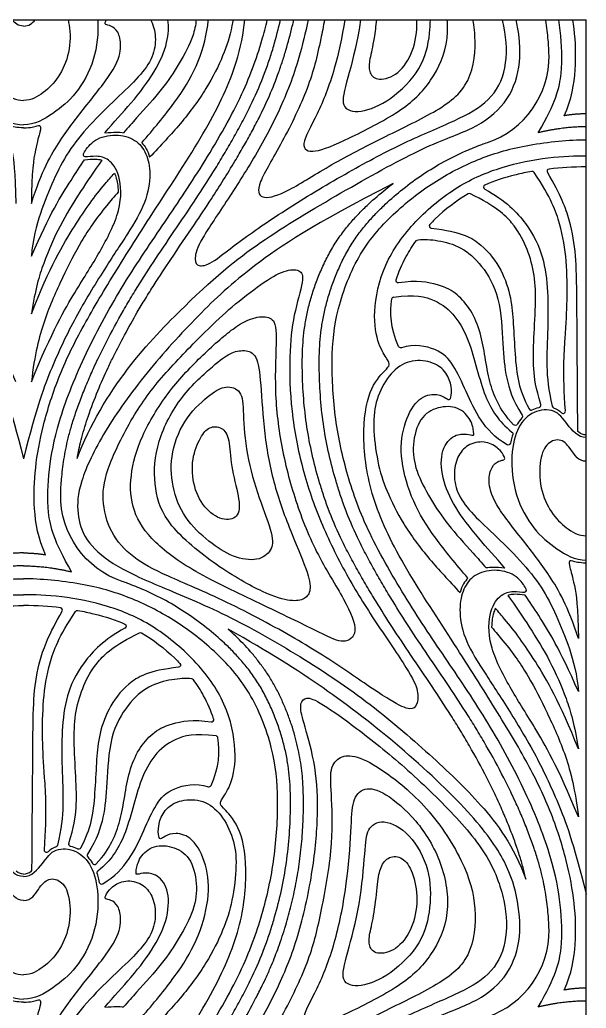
# Model space of a CAD drawing. Header units: millimetres. Extents: x -72 to 77, y -123 to 115.
# Drawn here: x 2.4 to 77.4, y -15.4 to 115.5 of the extents above; entities that cross this region are included whole.
import ezdxf

# ---------------------------------------------------------------- set-up
doc = ezdxf.new("R2010")
doc.units = ezdxf.units.MM
doc.header["$MEASUREMENT"] = 0
doc.layers.add('Layer 03', color=5, linetype='Continuous')

msp = doc.modelspace()

# ---------------------------------------------------------------- linework, layer by layer
at = {"layer": 'Layer 03'}
for p, q in [((-71.53, 115.49), (77.36, 115.49)), ((77.36, -116.05), (77.36, 115.49)), ((10.01, 57.38), (10.01, 57.38))]:
    msp.add_line(p, q, dxfattribs=at)
for centre, radius, start, end in [((60.43, 110.62), 12.02, 288.8266, 0.7613), ((70.23, 95.12), 0.3, 33.443, 100.3885), ((64.08, 93.33), 0.3, 114.2293, 241.9851), ((61.9, 92.18), 0.3, 63.7783, 120.9139), ((56.89, 88.19), 0.3, 136.7505, 263.6124), ((71.05, 64.45), 0.3, 283.2948, 15.9461), ((73.15, 64.38), 0.3, 192.4279, 250.2768), ((70.08, 64.09), 0.3, 207.4336, 297.5475), ((74.3, 63.66), 0.3, 226.7103, 3.9049), ((7.76, 37.33), 0.3, 330.7092, 83.0551), ((25.14, 27.93), 0.3, 35.9129, 84.7536), ((27.79, 22.81), 0.3, 261.0708, 17.5511), ((28.34, 20.35), 0.3, 7.9058, 81.8063), ((27.46, 14.22), 0.3, 252.5752, 335.8527), ((11.64, 4.83), 0.3, 148.2486, 222.6743), ((3.73, 2.97), 0.3, 305.7473, 359.6027), ((12.31, 3.93), 0.3, 210.5563, 315.788), ((12.92, 2.51), 0.3, 128.7178, 197.7606), ((13.23, 1.33), 0.3, 191.247, 301.2154), ((60.43, -5.15), 12.02, 288.8266, 0.7613)]:
    msp.add_arc(centre, radius, start, end, dxfattribs=at)
at = {"layer": 'Layer 03', "extrusion": (0, 0, -1)}
for centre, radius, start, end in [((-72.52, 95.47), 0.3, 330.7092, 83.0551), ((-55.13, 86.06), 0.3, 35.9129, 84.7536), ((-52.49, 80.95), 0.3, 261.0708, 17.5511), ((-51.94, 78.49), 0.3, 7.9058, 81.8063), ((-52.82, 72.35), 0.3, 252.5752, 335.8527), ((-68.64, 62.97), 0.3, 148.2486, 222.6743), ((-67.97, 62.07), 0.3, 210.5563, 315.788), ((-67.35, 60.65), 0.3, 128.7178, 197.7606), ((-76.54, 61.11), 0.3, 305.7473, 359.6027), ((-67.04, 59.47), 0.3, 191.247, 301.2154), ((-19.85, 52.49), 12.02, 288.8266, 0.7613), ((-10.05, 36.98), 0.3, 33.443, 100.3885), ((-16.2, 35.19), 0.3, 114.2293, 241.9851), ((-18.38, 34.05), 0.3, 63.7783, 120.9139), ((-23.38, 30.05), 0.3, 136.7505, 263.6124), ((-5.97, 5.53), 0.3, 226.7103, 3.9049), ((-7.12, 6.25), 0.3, 192.4279, 250.2768), ((-9.22, 6.32), 0.3, 283.2948, 15.9461), ((-10.2, 5.95), 0.3, 207.4336, 297.5475)]:
    msp.add_arc(centre, radius, start, end, dxfattribs=at)
at = {"layer": 'Layer 03'}
for points, knots in [([(-6.9, 115.49), (-6.91, 115.45), (-7, 113.85), (-6.67, 110.04), (-4.04, 105.5), (-1.11, 103.04), (1.43, 101.57), (2.92, 101.57)], [12.814939, 12.814939, 12.814939, 12.814939, 12.888737, 15.466485, 18.044232, 20.62198, 23.199727, 23.199727, 23.199727, 23.199727]), ([(-2.97, 115.49), (-3.03, 115.27), (-3.29, 114.08), (-3.29, 111.05), (-1.74, 107.72), (0.19, 105.79), (1.9, 104.8), (2.92, 104.8)], [7.088671, 7.088671, 7.088671, 7.088671, 7.559306, 9.449132, 11.338959, 13.228785, 15.118612, 15.118612, 15.118612, 15.118612]), ([(8.8, 115.49), (8.86, 115.27), (9.12, 114.08), (9.12, 111.05), (7.57, 107.72), (5.64, 105.79), (3.93, 104.8), (2.92, 104.8)], [7.088671, 7.088671, 7.088671, 7.088671, 7.559306, 9.449132, 11.338959, 13.228785, 15.118612, 15.118612, 15.118612, 15.118612]), ([(12.74, 115.49), (12.74, 115.45), (12.83, 113.85), (12.5, 110.04), (9.88, 105.5), (6.94, 103.04), (4.4, 101.57), (2.92, 101.57)], [12.814939, 12.814939, 12.814939, 12.814939, 12.888737, 15.466485, 18.044232, 20.62198, 23.199727, 23.199727, 23.199727, 23.199727]), ([(19.73, 115.49), (19.74, 115.47), (20.1, 114.82), (20.51, 113.24), (20.14, 110.52), (18.3, 107.96), (15.27, 105.14), (11.55, 101.52), (8.73, 98.04), (6.88, 94.32), (5.09, 89.99), (4.12, 86.45), (3.96, 84.18)], [27.9434, 27.9434, 27.9434, 27.9434, 28.005557, 30.339354, 32.67315, 35.006947, 37.340743, 39.67454, 42.008336, 44.342132, 46.675929, 49.009725, 49.009725, 49.009725, 49.009725]), ([(3.96, 91.17), (5.3, 95.46), (7.83, 99.85), (11.19, 104.09), (15.36, 109.31), (15.94, 112.17), (15.46, 114.01), (14.44, 114.77), (13.7, 114.81), (13.66, 115.09), (13.84, 115.43), (13.87, 115.49)], [0, 0, 0, 0, 2.333796, 4.667593, 7.001389, 9.335186, 11.668982, 14.002779, 16.336575, 18.670372, 19.171884, 19.171884, 19.171884, 19.171884]), ([(5.84, 44.64), (4.83, 46.81), (4.18, 50.86), (4.4, 56.15), (5.36, 61.55), (7.55, 68.52), (10.74, 74.92), (15.04, 82.12), (20.58, 90.83), (27.45, 101.27), (31.13, 109.02), (32.02, 113.71), (32.2, 115.49)], [0, 0, 0, 0, 4.164684, 8.329367, 12.494051, 16.658735, 20.823418, 24.988102, 29.152786, 33.317469, 37.482153, 40.338871, 40.338871, 40.338871, 40.338871]), ([(9.26, 42.39), (6.95, 46.44), (5.92, 50.28), (6.23, 55.86), (7.27, 61.83), (10.69, 70.72), (15.84, 80.19), (21.31, 88.26), (26.57, 96.03), (31.99, 105.41), (34.07, 111.24), (34.95, 114.58), (35.17, 115.49)], [0, 0, 0, 0, 5.317053, 10.634107, 15.95116, 21.268213, 26.585267, 31.90232, 37.219373, 42.536427, 47.85348, 49.81982, 49.81982, 49.81982, 49.81982]), ([(7.83, 52.65), (7.84, 53.32), (7.91, 54.42), (8.08, 55.96), (8.26, 57.29), (8.5, 58.67), (8.83, 60.14), (9.26, 61.73), (9.82, 63.47), (10.49, 65.33), (11.28, 67.3), (12.05, 69.08), (12.91, 70.92), (14.19, 73.5), (15.71, 76.3), (17.33, 79.04), (18.96, 81.66), (21.14, 84.97), (23.79, 88.86), (26.28, 92.59), (28.22, 95.65), (29.74, 98.16), (30.95, 100.27), (32.11, 102.4), (33.46, 105.09), (34.57, 107.71), (35.46, 110.21), (36.19, 112.57), (36.65, 114.32), (36.92, 115.49)], [6.654775, 6.654775, 6.654775, 6.654775, 7.99867, 8.861314, 9.747935, 10.672219, 11.664177, 12.753979, 13.967544, 15.297299, 16.715164, 18.205785, 19.176041, 20.752509, 23.959977, 25.549564, 27.096004, 30.130886, 33.470125, 36.484465, 39.088543, 40.708693, 42.341396, 43.943086, 45.559821, 48.337323, 49.625626, 50.86943, 53.25651, 53.25651, 53.25651, 53.25651]), ([(10.01, 57.38), (13.45, 66.53), (25.86, 79.64), (34.47, 86.45), (45.67, 93.05), (56.46, 99.05), (62.53, 100.92), (66.9, 104.22), (68.82, 109.15), (68.56, 113.11), (68.16, 115.17), (68.08, 115.49)], [0, 0, 0, 0, 7.193214, 14.386429, 21.579643, 28.772857, 35.966072, 43.159286, 50.3525, 57.545715, 58.894347, 58.894347, 58.894347, 58.894347]), ([(10.01, 57.38), (10.03, 57.49), (10.12, 58), (10.31, 58.93), (10.74, 60.72), (11.52, 63.22), (12.7, 66.31), (13.86, 68.95), (15.05, 71.4), (16.32, 73.85), (17.72, 76.36), (19.05, 78.58), (20.52, 80.92), (22.68, 84.21), (25.25, 87.96), (28.12, 92.27), (30.27, 95.7), (32, 98.67), (33.07, 100.58), (34.18, 102.69), (35.38, 105.2), (36.37, 107.65), (37.12, 109.81), (37.79, 111.96), (38.3, 113.85), (38.61, 115.2), (38.67, 115.49)], [194.176948, 194.176948, 194.176948, 194.176948, 194.404914, 195.209691, 196.074657, 198.069871, 200.436689, 202.683175, 203.837795, 205.872452, 208.190633, 209.572282, 211.041411, 213.707383, 217.433041, 220.123685, 224.052769, 225.518618, 226.975718, 228.434776, 230.273143, 232.532756, 233.710867, 234.847366, 237.027534, 237.614841, 237.614841, 237.614841, 237.614841]), ([(13.69, 100.51), (14.86, 101.92), (17.5, 104.75), (20.37, 108.61), (22.03, 112.21), (22.16, 114.6), (22.01, 115.49)], [6.188163, 6.188163, 6.188163, 6.188163, 8.655696, 11.540928, 14.42616, 16.787584, 16.787584, 16.787584, 16.787584]), ([(25.76, 115.49), (25.7, 114.79), (25.29, 112.93), (23.55, 109.67), (21.35, 106.31), (18.54, 103.26), (16.74, 101.22), (16.16, 100.54)], [44.430913, 44.430913, 44.430913, 44.430913, 46.163713, 49.048945, 51.934177, 54.819409, 56.148312, 56.148312, 56.148312, 56.148312]), ([(18.57, 99.21), (20.08, 100.95), (23.25, 104.84), (25.91, 109.13), (27.15, 113.29), (27.34, 115.24), (27.36, 115.49)], [9.776138, 9.776138, 9.776138, 9.776138, 12.771959, 15.964949, 19.157939, 19.647639, 19.647639, 19.647639, 19.647639]), ([(30.64, 115.49), (30.59, 115.22), (30.26, 113.47), (29.44, 110.84), (27.23, 106.41), (24.02, 101.98), (21.08, 98.86), (19.6, 97.28)], [63.280774, 63.280774, 63.280774, 63.280774, 63.859795, 67.052785, 70.245775, 73.438765, 76.21986, 76.21986, 76.21986, 76.21986]), ([(40.56, 115.49), (40.22, 113.79), (39.81, 112.08), (39.35, 110.49), (38.61, 107.93), (36.87, 103.48), (33.47, 97.16), (29.41, 90.87), (25.83, 85.62), (25.5, 83.56), (25.97, 82.79), (27.63, 83.01), (30.72, 85.66), (37.91, 90.63), (46.01, 95.43), (53.42, 99.39), (60.27, 102.19), (64.77, 104.6), (67, 108.94), (66.86, 112.93), (66.33, 115.2), (66.25, 115.49)], [112.828029, 112.828029, 112.828029, 112.828029, 115.470037, 115.470037, 115.470037, 119.746705, 124.023373, 128.300041, 132.576709, 136.853377, 141.130045, 145.406713, 149.683381, 153.960049, 158.236717, 162.513385, 166.790053, 171.066721, 175.343389, 179.620057, 180.230577, 180.230577, 180.230577, 180.230577]), ([(42.75, 115.49), (42.58, 114.62), (41.88, 111.14), (40.81, 106.7), (37.11, 99.07), (33.61, 93.4), (34.18, 91.67), (37.1, 92.21), (42.77, 95.87), (49.48, 99.45), (56.68, 102.83), (62.06, 106.3), (62.83, 111.64), (62.55, 114.57), (62.37, 115.49)], [7.309388, 7.309388, 7.309388, 7.309388, 8.686159, 13.029239, 17.372319, 21.715399, 26.058478, 30.401558, 34.744638, 39.087718, 43.430797, 47.773877, 52.116957, 54.055608, 54.055608, 54.055608, 54.055608]), ([(45.41, 115.49), (45.07, 113.24), (44.06, 108.49), (41.77, 102.7), (39.31, 98.6), (41.12, 97.65), (45.48, 99.5), (53.09, 103.36), (57, 107.16), (59.02, 111.65), (59.04, 114.66), (58.97, 115.49)], [4.724154, 4.724154, 4.724154, 4.724154, 8.31815, 12.477226, 16.636301, 20.795376, 24.954451, 29.113527, 33.272602, 37.431677, 39.001221, 39.001221, 39.001221, 39.001221]), ([(47.51, 115.49), (47.45, 115.05), (47.01, 112.21), (45.69, 107.29), (44.69, 103.75), (47.37, 102.98), (51.45, 104.7), (55.77, 108.97), (56.59, 112.65), (56.74, 114.89), (56.74, 115.49)], [3.019165, 3.019165, 3.019165, 3.019165, 3.689852, 7.379705, 11.069557, 14.75941, 18.449262, 22.139114, 25.828967, 27.154837, 27.154837, 27.154837, 27.154837]), ([(49.61, 115.49), (49.52, 114.69), (49.25, 112.48), (48.66, 110.14), (48.53, 108.59), (49.5, 107.38), (52.2, 107.92), (54.39, 110.75), (55, 113.68), (54.95, 115.24), (54.93, 115.49)], [0.787005, 0.787005, 0.787005, 0.787005, 2.159695, 4.31939, 6.479085, 8.63878, 10.798475, 12.958169, 15.117864, 15.537368, 15.537368, 15.537368, 15.537368]), ([(71.02, 100.53), (73.33, 104.57), (74.35, 108.41), (74.12, 112.59), (73.8, 115.01), (73.73, 115.49)], [0, 0, 0, 0, 5.317053, 10.634107, 11.932419, 11.932419, 11.932419, 11.932419]), ([(72.44, 110.78), (72.43, 111.46), (72.37, 112.56), (72.2, 114.1), (72.08, 115), (72.01, 115.46), (72, 115.49)], [6.654775, 6.654775, 6.654775, 6.654775, 7.99867, 8.861314, 9.747935, 9.804797, 9.804797, 9.804797, 9.804797]), ([(74.43, 102.77), (75.45, 104.95), (76.1, 109), (75.94, 112.91), (75.66, 115.09), (75.61, 115.49)], [0, 0, 0, 0, 4.164684, 8.329367, 9.249422, 9.249422, 9.249422, 9.249422]), ([(43.36, 57.86), (43.35, 57.88), (43.07, 59.1), (42.6, 61.58), (42.18, 65.3), (42.04, 68.32), (42.03, 70.37), (42.07, 71.74), (42.15, 73.17), (42.35, 74.88), (42.66, 76.61), (43.1, 78.38), (43.66, 80.18), (44.36, 81.99), (45.17, 83.78), (46.11, 85.48), (47.17, 87.07), (48.32, 88.52), (49.52, 89.84), (51.09, 91.38), (53.14, 93.16), (55.73, 95.06), (58.51, 96.74), (61.13, 98.03), (63.08, 98.82), (64.05, 99.16), (64.31, 99.25)], [53.25651, 53.25651, 53.25651, 53.25651, 53.310162, 55.762554, 58.281688, 60.779916, 61.799877, 62.38097, 63.519028, 64.653799, 65.816353, 67.028285, 68.290934, 69.587952, 70.902081, 72.207251, 73.475974, 74.702529, 75.892483, 77.049616, 79.098947, 81.293653, 83.461603, 85.598052, 87.120266, 87.654178, 87.654178, 87.654178, 87.654178]), ([(3.96, 84.18), (6.42, 89.84), (8.53, 93.23), (10.41, 96.09), (11, 96.95)], [0, 0, 0, 0, 2.885232, 4.220726, 4.220726, 4.220726, 4.220726]), ([(13.29, 96.91), (12.29, 95.52), (10.06, 92.2), (7.71, 88.33), (5.45, 83.24), (4.47, 79.82), (3.96, 76.56)], [58.314464, 58.314464, 58.314464, 58.314464, 60.589873, 63.475105, 66.360337, 69.245569, 69.245569, 69.245569, 69.245569]), ([(11, 96.95), (12.1, 97.08), (12.74, 97.05), (13.2, 96.93), (13.29, 96.91)], [0, 0, 0, 0, 1.071797, 1.350639, 1.350639, 1.350639, 1.350639]), ([(3.96, 76.56), (6.38, 82.78), (9.93, 88.8), (12.67, 92.61), (14.52, 94.72), (14.94, 95.19)], [0, 0, 0, 0, 3.19299, 6.38598, 7.304874, 7.304874, 7.304874, 7.304874]), ([(14.94, 95.19), (15.03, 94.99), (15.25, 94.4), (15.4, 93.6), (15.44, 92.68)], [3.76935, 3.76935, 3.76935, 3.76935, 4.287188, 5.17291, 5.17291, 5.17291, 5.17291]), ([(70.17, 95.41), (69.43, 95.28), (66.95, 94.74), (65.16, 94.14), (63.96, 93.6)], [3.339173, 3.339173, 3.339173, 3.339173, 4.566098, 7.71629, 7.71629, 7.71629, 7.71629]), ([(74.6, 63.69), (74.25, 68.85), (74.63, 73.93), (74.88, 78.25), (74.82, 83.62), (74.06, 88.34), (72.72, 91.89), (70.48, 95.28)], [-21.937017, -21.937017, -21.937017, -21.937017, -17.737356, -13.303016, -8.868677, -4.434338, -0.070216, -0.070216, -0.070216, -0.070216]), ([(76.24, 61.1), (76.19, 69.38), (76.12, 79.51), (76.04, 84.29), (75.35, 88.79), (74, 92.21), (72.25, 95.32)], [-23.649692, -23.649692, -23.649692, -23.649692, -17.763421, -11.842281, -5.92114, -0.23268, -0.23268, -0.23268, -0.23268]), ([(69.39, 1.67), (69.33, 1.93), (69.15, 2.73), (68.77, 4.1), (68.22, 5.83), (67.54, 7.7), (66.76, 9.67), (65.98, 11.45), (65.13, 13.28), (63.85, 15.86), (62.32, 18.67), (60.71, 21.4), (59.08, 24.03), (56.9, 27.34), (54.25, 31.22), (51.76, 34.95), (49.82, 38.02), (48.3, 40.53), (47.09, 42.63), (45.93, 44.77), (44.58, 47.45), (43.46, 50.07), (42.58, 52.58), (41.84, 54.96), (41.06, 57.93), (40.36, 61.58), (39.94, 65.3), (39.8, 68.32), (39.79, 70.37), (39.83, 71.74), (39.91, 73.17), (40.11, 74.88), (40.42, 76.61), (40.86, 78.38), (41.42, 80.18), (42.12, 81.99), (42.93, 83.78), (43.87, 85.48), (44.93, 87.07), (46.08, 88.52), (47.28, 89.84), (48.85, 91.38), (50.36, 92.7), (51.49, 93.57), (51.81, 93.81)], [11.128281, 11.128281, 11.128281, 11.128281, 11.664177, 12.753979, 13.967544, 15.297299, 16.715164, 18.205785, 19.176041, 20.752509, 23.959977, 25.549564, 27.096005, 30.130886, 33.470125, 36.484465, 39.088543, 40.708693, 42.341396, 43.943086, 45.559821, 48.337323, 49.625626, 50.86943, 53.310162, 55.762554, 58.281688, 60.779916, 61.799877, 62.38097, 63.519028, 64.653799, 65.816353, 67.028285, 68.290934, 69.587952, 70.902081, 72.207251, 73.475974, 74.702529, 75.892484, 77.049616, 79.098947, 79.890081, 79.890081, 79.890081, 79.890081]), ([(63.94, 93.06), (66.73, 91.58), (69.83, 88.28), (71.78, 84.16), (72.33, 79.46), (72.31, 74.71), (72.02, 69.54), (72.37, 66.52), (72.86, 64.32)], [0.215161, 0.215161, 0.215161, 0.215161, 3.653109, 7.306219, 10.959329, 14.612439, 18.265549, 21.829038, 21.829038, 21.829038, 21.829038]), ([(15.44, 92.68), (14.9, 92.07), (12.83, 89.62), (10.5, 86.23), (8.12, 81.49), (5.53, 75.83), (4.37, 71.14), (3.96, 67.56)], [78.790982, 78.790982, 78.790982, 78.790982, 79.824744, 83.017734, 86.210724, 89.403713, 92.596703, 92.596703, 92.596703, 92.596703]), ([(61.75, 92.44), (60.24, 91.54), (58.44, 90.2), (56.89, 88.63), (56.67, 88.4)], [9.682815, 9.682815, 9.682815, 9.682815, 13.698295, 14.388523, 14.388523, 14.388523, 14.388523]), ([(71.34, 64.54), (70.71, 66.74), (70.28, 69.33), (70.42, 73.19), (70.73, 78.44), (70.54, 82.13), (69.46, 85.56), (67.85, 88.51), (65.42, 90.79), (62.03, 92.45)], [-21.36067, -21.36067, -21.36067, -21.36067, -18.426208, -15.355174, -12.284139, -9.213104, -6.142069, -3.071034, -0.043293, -0.043293, -0.043293, -0.043293]), ([(56.86, 87.89), (60.88, 87.44), (63.78, 85.74), (66.26, 82.4), (67.49, 78.55), (67.72, 75.39), (67.92, 71.15), (68.28, 67.46), (69.12, 65.28), (69.81, 63.95)], [0.13555, 0.13555, 0.13555, 0.13555, 2.988298, 5.976596, 8.964894, 11.953192, 14.94149, 17.929788, 20.727201, 20.727201, 20.727201, 20.727201]), ([(55.11, 86.36), (55.91, 86.44), (57.74, 86.33), (60.87, 85.51), (63.55, 83.15), (66.05, 78.89), (66.31, 72.2), (66.67, 68.12), (67.6, 65.21), (68.89, 63.12)], [-20.390991, -20.390991, -20.390991, -20.390991, -17.613412, -14.677843, -11.742275, -8.806706, -5.871137, -2.935569, -0.088937, -0.088937, -0.088937, -0.088937]), ([(52.2, 81.04), (52.54, 82.09), (53.3, 83.84), (54.39, 85.55), (54.89, 86.24)], [-20.901426, -20.901426, -20.901426, -20.901426, -18.264394, -16.401003, -16.401003, -16.401003, -16.401003]), ([(67.75, 61.86), (66.72, 62.93), (65.45, 64.97), (64.57, 67.46), (63.97, 70.83), (63.44, 74.08), (62.17, 77.1), (60.33, 79.21), (58.22, 80.43), (54.91, 81.02), (52.54, 80.65)], [-18.823694, -18.823694, -18.823694, -18.823694, -16.641195, -14.263882, -11.886568, -9.509254, -7.131941, -4.754627, -2.377313, -0.144756, -0.144756, -0.144756, -0.144756]), ([(51.89, 78.78), (54.71, 79.19), (57.52, 78.5), (60.15, 76.35), (61.87, 73.07), (62.9, 69.21), (63.98, 65.5), (65.33, 63.06), (66.58, 61.65), (67.54, 60.88)], [0.065085, 0.065085, 0.065085, 0.065085, 2.571508, 5.143017, 7.714525, 10.286034, 12.857542, 15.429051, 17.865159, 17.865159, 17.865159, 17.865159]), ([(66.89, 59.21), (65.25, 60.2), (63.17, 62.47), (61.44, 66.31), (59.83, 69.92), (57.91, 71.97), (54.58, 72.59), (52.91, 72.07)], [-14.343261, -14.343261, -14.343261, -14.343261, -11.635753, -8.726814, -5.817876, -2.908938, -0.137879, -0.137879, -0.137879, -0.137879]), ([(61.71, 41.57), (60.19, 43.31), (57.03, 47.21), (54.37, 51.5), (52.64, 57.29), (53.05, 61.81), (54.96, 65.47), (57.35, 66.06), (58.7, 65.53), (59.27, 65.01), (59.56, 65.58), (59.54, 67.33), (58.62, 69.24), (56.58, 70.42), (53.56, 70.42), (51.15, 68.51), (49.51, 65.25), (49.08, 61.84), (49.7, 56.82), (50.84, 53.21), (53.04, 48.77), (56.26, 44.34), (59.2, 41.22), (60.67, 39.64)], [9.776138, 9.776138, 9.776138, 9.776138, 12.771959, 15.964949, 19.157939, 22.350928, 25.543918, 28.736908, 31.929898, 35.122887, 38.315877, 41.508867, 44.701857, 47.894846, 51.087836, 54.280826, 57.473816, 60.666805, 63.859795, 67.052785, 70.245775, 73.438765, 76.21986, 76.21986, 76.21986, 76.21986]), ([(66.59, 42.88), (65.42, 44.28), (62.78, 47.12), (59.9, 50.97), (58.14, 54.81), (58.09, 58.76), (59.93, 60.69), (61.69, 60.64), (62.5, 60.37), (62.5, 60.71), (62.27, 62.42), (60.5, 64.36), (57.71, 64.31), (55.25, 62.92), (54.27, 59.21), (54.72, 55.79), (56.73, 52.04), (58.93, 48.68), (61.73, 45.62), (63.54, 43.58), (64.12, 42.9)], [6.188163, 6.188163, 6.188163, 6.188163, 8.655696, 11.540928, 14.42616, 17.311392, 20.196624, 23.081856, 25.967088, 28.85232, 31.737552, 34.622784, 37.508017, 40.393249, 43.278481, 46.163713, 49.048945, 51.934177, 54.819409, 56.148312, 56.148312, 56.148312, 56.148312]), ([(70.22, 63.82), (70.5, 63.97), (70.8, 64.08), (71.12, 64.16), (71.12, 64.16)], [-6.5543927, -6.5543927, -6.5543927, -6.5543927, -5.8827576, -5.8717394, -5.8717394, -5.8717394, -5.8717394]), ([(68.86, 62.76), (68.64, 62.53), (68.43, 62.25), (68.24, 61.94), (68.23, 61.92)], [7.6634369, 7.6634369, 7.6634369, 7.6634369, 8.2358606, 8.2894014, 8.2894014, 8.2894014, 8.2894014]), ([(67.64, 60.56), (67.6, 60.43), (67.49, 60.05), (67.39, 59.69), (67.34, 59.41)], [9.1733032, 9.1733032, 9.1733032, 9.1733032, 9.4124122, 9.9057921, 9.9057921, 9.9057921, 9.9057921]), ([(72.44, -4.99), (72.43, -4.32), (72.37, -3.21), (72.2, -1.67), (72.02, -0.35), (71.78, 1.04), (71.45, 2.51), (71.01, 4.1), (70.46, 5.83), (69.78, 7.7), (69, 9.67), (68.22, 11.45), (67.37, 13.28), (66.09, 15.86), (64.56, 18.67), (62.95, 21.4), (61.32, 24.03), (59.13, 27.34), (56.49, 31.22), (54, 34.95), (52.06, 38.02), (50.54, 40.53), (49.33, 42.63), (48.17, 44.77), (46.82, 47.45), (45.7, 50.07), (44.82, 52.58), (44.09, 54.93), (43.62, 56.69), (43.36, 57.86)], [6.654775, 6.654775, 6.654775, 6.654775, 7.99867, 8.861314, 9.747935, 10.672219, 11.664177, 12.753979, 13.967544, 15.297299, 16.715164, 18.205785, 19.176041, 20.752509, 23.959977, 25.549564, 27.096004, 30.130886, 33.470125, 36.484465, 39.088543, 40.708693, 42.341396, 43.943086, 45.559821, 48.337323, 49.625626, 50.86943, 53.25651, 53.25651, 53.25651, 53.25651]), ([(7.83, -63.13), (7.84, -62.45), (7.91, -61.35), (8.08, -59.81), (8.26, -58.48), (8.5, -57.1), (8.83, -55.63), (9.26, -54.04), (9.82, -52.31), (10.49, -50.44), (11.28, -48.47), (12.05, -46.69), (12.91, -44.85), (14.19, -42.27), (15.71, -39.47), (17.33, -36.73), (18.96, -34.11), (21.14, -30.8), (23.79, -26.91), (26.28, -23.18), (28.22, -20.12), (29.74, -17.61), (30.95, -15.5), (32.11, -13.37), (33.46, -10.69), (34.57, -8.07), (35.46, -5.56), (36.2, -3.18), (36.98, -0.21), (37.67, 3.44), (38.09, 7.16), (38.24, 10.18), (38.24, 12.23), (38.21, 13.61), (38.13, 15.03), (37.93, 16.74), (37.62, 18.47), (37.18, 20.24), (36.61, 22.04), (35.92, 23.86), (35.1, 25.64), (34.17, 27.35), (33.11, 28.93), (31.96, 30.38), (30.76, 31.71), (29.19, 33.25), (27.14, 35.02), (24.55, 36.92), (21.76, 38.61), (19.14, 39.9), (17.19, 40.68), (16.22, 41.03), (15.97, 41.11)], [6.654775, 6.654775, 6.654775, 6.654775, 7.99867, 8.861314, 9.747935, 10.672219, 11.664177, 12.753979, 13.967544, 15.297299, 16.715164, 18.205785, 19.176041, 20.752509, 23.959977, 25.549564, 27.096005, 30.130886, 33.470125, 36.484465, 39.088543, 40.708693, 42.341396, 43.943086, 45.559821, 48.337323, 49.625626, 50.86943, 53.310162, 55.762554, 58.281688, 60.779916, 61.799877, 62.38097, 63.519028, 64.653799, 65.816353, 67.028285, 68.290934, 69.587952, 70.902081, 72.207251, 73.475974, 74.702529, 75.892484, 77.049616, 79.098947, 81.293653, 83.461603, 85.598052, 87.120266, 87.654178, 87.654178, 87.654178, 87.654178]), ([(69.27, 39.31), (68.17, 39.45), (67.54, 39.42), (67.07, 39.3), (66.98, 39.27)], [0, 0, 0, 0, 1.071797, 1.350639, 1.350639, 1.350639, 1.350639]), ([(66.98, 39.27), (67.99, 37.88), (70.22, 34.57), (72.57, 30.7), (74.82, 25.6), (75.8, 22.18), (76.32, 18.93)], [58.314464, 58.314464, 58.314464, 58.314464, 60.589873, 63.475105, 66.360337, 69.245569, 69.245569, 69.245569, 69.245569]), ([(76.32, 26.54), (73.85, 32.2), (71.75, 35.59), (69.87, 38.45), (69.27, 39.31)], [0, 0, 0, 0, 2.885232, 4.220726, 4.220726, 4.220726, 4.220726]), ([(4.03, 2.97), (4.09, 11.24), (4.16, 21.37), (4.23, 26.15), (4.92, 30.65), (6.28, 34.08), (8.02, 37.18)], [-23.649692, -23.649692, -23.649692, -23.649692, -17.763421, -11.842281, -5.92114, -0.23268, -0.23268, -0.23268, -0.23268]), ([(5.67, 5.55), (6.03, 10.72), (5.64, 15.79), (5.39, 20.11), (5.46, 25.48), (6.22, 30.2), (7.55, 33.75), (9.8, 37.15)], [-21.937017, -21.937017, -21.937017, -21.937017, -17.737356, -13.303016, -8.868677, -4.434338, -0.070216, -0.070216, -0.070216, -0.070216]), ([(10.1, 37.28), (10.85, 37.14), (13.32, 36.6), (15.12, 36.01), (16.32, 35.47)], [3.339173, 3.339173, 3.339173, 3.339173, 4.566098, 7.71629, 7.71629, 7.71629, 7.71629]), ([(65.33, 37.56), (65.25, 37.36), (65.03, 36.76), (64.88, 35.96), (64.84, 35.05)], [3.76935, 3.76935, 3.76935, 3.76935, 4.287188, 5.17291, 5.17291, 5.17291, 5.17291]), ([(76.32, 18.93), (73.89, 25.14), (70.35, 31.17), (67.61, 34.97), (65.76, 37.08), (65.33, 37.56)], [0, 0, 0, 0, 3.19299, 6.38598, 7.304874, 7.304874, 7.304874, 7.304874]), ([(16.34, 34.93), (13.55, 33.44), (10.44, 30.15), (8.5, 26.03), (7.95, 21.32), (7.96, 16.57), (8.26, 11.4), (7.9, 8.39), (7.42, 6.18)], [0.215161, 0.215161, 0.215161, 0.215161, 3.653109, 7.306219, 10.959329, 14.612439, 18.265549, 21.829038, 21.829038, 21.829038, 21.829038]), ([(8.93, 6.4), (9.57, 8.61), (10, 11.2), (9.85, 15.06), (9.54, 20.31), (9.73, 23.99), (10.82, 27.42), (12.42, 30.38), (14.86, 32.65), (18.24, 34.31)], [-21.36067, -21.36067, -21.36067, -21.36067, -18.426208, -15.355174, -12.284139, -9.213104, -6.142069, -3.071034, -0.043293, -0.043293, -0.043293, -0.043293]), ([(10.01, -58.39), (10.12, -57.78), (10.4, -56.37), (10.89, -54.55), (11.44, -52.87), (11.93, -51.48), (12.5, -50), (13.26, -48.17), (14.1, -46.32), (15.16, -44.14), (16.36, -41.85), (17.64, -39.57), (19.3, -36.76), (21.15, -33.88), (23.31, -30.66), (24.92, -28.28), (26.49, -25.95), (28.02, -23.63), (29.55, -21.21), (30.78, -19.2), (32.1, -16.95), (33.34, -14.7), (34.41, -12.6), (35.11, -11.12), (35.85, -9.43), (36.55, -7.63), (37.15, -5.87), (37.73, -4.02), (38.36, -1.71), (38.99, 1.11), (39.47, 4.06), (39.79, 7.06), (39.93, 9.64), (39.96, 11.55), (39.94, 13.19), (39.87, 14.73), (39.7, 16.4), (39.48, 17.81), (39.19, 19.24), (38.82, 20.7), (38.37, 22.18), (37.83, 23.68), (37.21, 25.16), (36.51, 26.63), (35.73, 28.05), (34.86, 29.39), (33.94, 30.64), (32.67, 32.18), (31.43, 33.46), (30.4, 34.42), (30.07, 34.72), (29.97, 34.81)], [101.704717, 101.704717, 101.704717, 101.704717, 102.954422, 104.563844, 105.472534, 106.474086, 107.527206, 108.625608, 110.44077, 111.570835, 113.480326, 115.590208, 116.805774, 119.987991, 122.432565, 124.539802, 125.729969, 128.03957, 130.085916, 131.458767, 132.741981, 135.296124, 136.586214, 137.447849, 138.563843, 140.269006, 141.298946, 142.2953, 144.122856, 146.086594, 148.073268, 150.092272, 152.091976, 153.237418, 153.904116, 155.372269, 156.306236, 157.256975, 158.229089, 159.226679, 160.262395, 161.320046, 162.393935, 163.477721, 164.563714, 165.628101, 166.664392, 167.671838, 169.597215, 170.225057, 170.492665, 170.492665, 170.492665, 170.492665]), ([(18.53, 34.3), (20.04, 33.4), (21.83, 32.07), (23.38, 30.49), (23.6, 30.26)], [9.682815, 9.682815, 9.682815, 9.682815, 13.698295, 14.388523, 14.388523, 14.388523, 14.388523]), ([(64.84, 35.05), (65.37, 34.43), (67.45, 31.99), (69.78, 28.59), (72.15, 23.86), (74.75, 18.19), (75.91, 13.51), (76.32, 9.93)], [78.790982, 78.790982, 78.790982, 78.790982, 79.824744, 83.017734, 86.210724, 89.403713, 92.596703, 92.596703, 92.596703, 92.596703]), ([(23.42, 29.75), (19.4, 29.3), (16.49, 27.6), (14.01, 24.27), (12.78, 20.42), (12.56, 17.25), (12.35, 13.01), (11.99, 9.32), (11.16, 7.14), (10.47, 5.81)], [0.13555, 0.13555, 0.13555, 0.13555, 2.988298, 5.976596, 8.964894, 11.953192, 14.94149, 17.929788, 20.727201, 20.727201, 20.727201, 20.727201]), ([(25.17, 28.23), (24.37, 28.3), (22.54, 28.19), (19.41, 27.38), (16.72, 25.01), (14.23, 20.75), (13.97, 14.06), (13.6, 9.98), (12.67, 7.07), (11.38, 4.99)], [-20.390991, -20.390991, -20.390991, -20.390991, -17.613412, -14.677843, -11.742275, -8.806706, -5.871137, -2.935569, -0.088937, -0.088937, -0.088937, -0.088937]), ([(28.07, 22.9), (27.74, 23.96), (26.98, 25.7), (25.89, 27.41), (25.39, 28.1)], [-20.901426, -20.901426, -20.901426, -20.901426, -18.264394, -16.401003, -16.401003, -16.401003, -16.401003]), ([(12.52, 3.72), (13.56, 4.79), (14.83, 6.83), (15.7, 9.33), (16.31, 12.69), (16.84, 15.95), (18.11, 18.97), (19.95, 21.07), (22.06, 22.3), (25.36, 22.89), (27.74, 22.51)], [-18.823694, -18.823694, -18.823694, -18.823694, -16.641195, -14.263882, -11.886568, -9.509254, -7.131941, -4.754627, -2.377313, -0.144756, -0.144756, -0.144756, -0.144756]), ([(28.38, 20.65), (25.57, 21.05), (22.76, 20.36), (20.13, 18.21), (18.41, 14.93), (17.37, 11.07), (16.29, 7.36), (14.94, 4.93), (13.69, 3.52), (12.73, 2.75)], [0.065085, 0.065085, 0.065085, 0.065085, 2.571508, 5.143017, 7.714525, 10.286034, 12.857542, 15.429051, 17.865159, 17.865159, 17.865159, 17.865159]), ([(13.39, 1.07), (15.03, 2.07), (17.11, 4.33), (18.84, 8.17), (20.44, 11.78), (22.37, 13.83), (25.7, 14.46), (27.37, 13.93)], [-14.343261, -14.343261, -14.343261, -14.343261, -11.635753, -8.726814, -5.817876, -2.908938, -0.137879, -0.137879, -0.137879, -0.137879]), ([(18.57, -16.56), (20.08, -14.83), (23.25, -10.93), (25.91, -6.64), (27.64, -0.85), (27.23, 3.68), (25.32, 7.33), (22.93, 7.92), (21.57, 7.4), (21, 6.87), (20.72, 7.44), (20.74, 9.19), (21.66, 11.1), (23.7, 12.28), (26.72, 12.28), (29.13, 10.38), (30.77, 7.11), (31.2, 3.7), (30.57, -1.32), (29.44, -4.93), (27.23, -9.37), (24.02, -13.8), (21.08, -16.91), (19.6, -18.49)], [9.776138, 9.776138, 9.776138, 9.776138, 12.771959, 15.964949, 19.157939, 22.350928, 25.543918, 28.736908, 31.929898, 35.122887, 38.315877, 41.508867, 44.701857, 47.894846, 51.087836, 54.280826, 57.473816, 60.666805, 63.859795, 67.052785, 70.245775, 73.438765, 76.21986, 76.21986, 76.21986, 76.21986]), ([(10.06, 5.69), (9.77, 5.84), (9.48, 5.95), (9.16, 6.02), (9.15, 6.02)], [-6.5543927, -6.5543927, -6.5543927, -6.5543927, -5.8827576, -5.8717394, -5.8717394, -5.8717394, -5.8717394]), ([(13.69, -15.26), (14.86, -13.85), (17.5, -11.02), (20.37, -7.16), (22.14, -3.33), (22.19, 0.62), (20.34, 2.56), (18.58, 2.5), (17.78, 2.23), (17.78, 2.57), (18.01, 4.28), (19.77, 6.22), (22.57, 6.17), (25.03, 4.78), (26.01, 1.08), (25.56, -2.34), (23.55, -6.1), (21.35, -9.46), (18.54, -12.51), (16.74, -14.55), (16.16, -15.23)], [6.188163, 6.188163, 6.188163, 6.188163, 8.655696, 11.540928, 14.42616, 17.311392, 20.196624, 23.081856, 25.967088, 28.85232, 31.737552, 34.622784, 37.508017, 40.393249, 43.278481, 46.163713, 49.048945, 51.934177, 54.819409, 56.148312, 56.148312, 56.148312, 56.148312]), ([(11.42, 4.63), (11.63, 4.39), (11.85, 4.11), (12.03, 3.81), (12.05, 3.78)], [7.6634369, 7.6634369, 7.6634369, 7.6634369, 8.2358606, 8.2894014, 8.2894014, 8.2894014, 8.2894014]), ([(12.64, 2.42), (12.68, 2.3), (12.79, 1.92), (12.88, 1.55), (12.94, 1.27)], [9.1733032, 9.1733032, 9.1733032, 9.1733032, 9.4124122, 9.9057921, 9.9057921, 9.9057921, 9.9057921])]:
    msp.add_open_spline(points, degree=3, knots=knots, dxfattribs=at)
for points, degree in [([(2.92, 114.65), (2.18, 114.65), (1.74, 115.04), (1.39, 115.49)], 3), ([(2.92, 114.65), (3.65, 114.65), (4.09, 115.04), (4.45, 115.49)], 3), ([(77.36, 103.03), (75.79, 103.03), (74.43, 102.77)], 2), ([(2.92, 101.18), (1.97, 101.18), (0.92, 101.54), (0.66, 101.48), (0.63, 100.85), (1.34, 98.68), (1.85, 95.39), (1.88, 91.17)], 3), ([(2.92, 101.18), (3.87, 101.18), (4.92, 101.54), (5.17, 101.48), (5.2, 100.85), (4.49, 98.68), (3.98, 95.39), (3.96, 91.17)], 3), ([(77.36, 101.32), (74.36, 101.32), (71.02, 100.53)], 2), ([(1.88, 67.56), (-0.89, 74.35), (-4.21, 80), (-7.13, 84.55), (-10.2, 90.42), (-9.91, 95.22), (-8.31, 97.13), (-6.8, 97.53), (-4.93, 97.2), (-4.93, 97.77), (-6.36, 99.74), (-9.27, 100.48), (-12.01, 99.71), (-13.38, 97.83), (-13.99, 95.23), (-13.38, 91.33), (-10.92, 87.22), (-7.85, 82.63), (-3.81, 76.02), (-0.78, 69.57), (1.15, 64.45), (2.92, 57.35)], 3), ([(3.96, 67.56), (6.72, 74.35), (10.04, 80), (12.97, 84.55), (16.03, 90.42), (15.74, 95.22), (14.14, 97.13), (12.63, 97.53), (10.76, 97.2), (10.76, 97.77), (12.19, 99.74), (15.1, 100.48), (17.84, 99.71), (19.22, 97.83), (19.83, 95.23), (19.22, 91.33), (16.76, 87.22), (13.69, 82.63), (9.65, 76.02), (6.62, 69.57), (4.68, 64.45), (2.92, 57.35)], 3), ([(13.69, 100.51), (14.88, 100.64), (15.62, 100.62), (16.16, 100.54)], 3), ([(71.02, -15.24), (73.33, -11.2), (74.35, -7.36), (74.04, -1.78), (73, 4.2), (69.59, 13.09), (64.43, 22.55), (58.96, 30.63), (53.71, 38.39), (48.29, 47.78), (45.66, 55.16), (44.04, 62.44), (43.56, 70.61), (44.19, 77.02), (47.21, 84.86), (52.07, 90.21), (57.45, 94.33), (63.33, 97.28), (69.43, 99.06), (75.19, 99.61), (77.36, 99.61)], 3), ([(18.57, 99.21), (18.97, 98.77), (19.36, 98.18), (19.6, 97.28)], 3), ([(74.43, -13), (75.45, -10.82), (76.1, -6.77), (75.88, -1.49), (74.92, 3.91), (72.72, 10.88), (69.54, 17.29), (65.23, 24.49), (59.7, 33.2), (52.83, 43.64), (48.71, 52.29), (47.6, 60.57), (48.54, 66.73), (50.93, 69.25), (51.42, 69.77), (51.18, 70.38), (49.85, 72.23), (49.02, 76.5), (50.38, 83.16), (54.54, 88.94), (60.41, 93.71), (66.13, 96.11), (72.47, 97.4), (76.03, 97.49), (77.36, 97.49)], 3), ([(72.48, 95.76), (73.96, 95.94), (75.59, 96.06), (77.36, 96.06)], 3), ([(51.81, 93.81), (41.11, 88.33), (32.59, 82.59), (26.13, 76.55), (19, 68.74), (13.38, 60.86), (10.11, 53.94), (9.94, 50.07), (10.94, 46.58), (14.38, 43.43), (20.24, 40.71), (28.96, 37.23), (38.96, 31.64), (48.36, 25.43), (56.91, 18.03), (63.47, 11.81), (67.72, 6.2), (69.39, 1.67)], 3), ([(26.88, 74.08), (25.39, 72.61), (21.41, 68.61), (17.57, 63.54), (13.88, 56.19), (13.15, 52.03), (14.26, 47.51), (17.33, 44.18), (21.39, 42), (29.56, 38.67), (39.37, 33.37), (45.7, 29.26), (51.88, 24.96), (54.28, 23.98), (55.02, 24.7), (55.23, 26.54), (54.1, 29.03), (49.46, 35.72), (45.56, 41.95), (42.11, 49.03), (39.74, 55.84), (38.21, 63.74), (38.03, 71.17), (38.57, 76.45), (40.14, 81.32), (39.57, 82.44), (37.55, 82.46), (34.49, 80.66), (30.32, 77.41), (28.37, 75.54), (26.88, 74.08)], 3), ([(52.54, 72.23), (51.45, 74.67), (51.38, 76.68), (51.64, 78.53)], 3), ([(26.36, 70.81), (24.85, 69.33), (21.89, 66.19), (18.34, 60.3), (16.89, 55.05), (17.17, 50.4), (19.92, 46.28), (25.58, 42.2), (34.93, 37.86), (42.91, 33.96), (45.24, 32.76), (47.4, 34.13), (45.66, 38.38), (41.47, 44.92), (38.65, 52.24), (36.77, 59.67), (36.01, 67.3), (36.57, 74.93), (35.7, 76.19), (33.65, 76.25), (30.95, 75.02), (27.87, 72.28), (26.36, 70.81)], 3), ([(27.49, 69.19), (26.33, 68.16), (23.11, 65.15), (20.19, 58.78), (20.15, 53.26), (21.68, 48.67), (28.48, 43.03), (35.05, 39.34), (38.44, 38.38), (40.21, 38.73), (41, 39.86), (40.66, 42.2), (37.99, 48.25), (35.75, 54.62), (34.6, 61.57), (34.28, 68.4), (33.72, 71.42), (31.91, 71.84), (30.05, 71.33), (28.65, 70.22), (27.49, 69.19)], 3), ([(27.57, 65.77), (26.69, 65.1), (24.35, 63.09), (22.3, 58.21), (22.47, 53.66), (24.08, 49.46), (27.49, 46.25), (30.64, 44.23), (34.02, 43.72), (35.83, 45.19), (36.03, 47.07), (34.09, 52.02), (32.28, 58), (31.97, 63.64), (31.87, 66.51), (29.61, 67.13), (28.45, 66.44), (27.57, 65.77)], 3), ([(77.36, 60.17), (76.29, 60.17), (74.71, 62.05), (73.32, 64.04), (70.29, 63.78), (68.28, 61.77), (67.28, 58.04), (67.78, 52.41), (70.4, 47.86), (73.33, 45.4), (75.88, 43.93), (77.36, 43.93)], 3), ([(73.05, 64.1), (73.45, 63.96), (73.8, 63.73), (74.1, 63.45)], 3), ([(26.33, 60.09), (25.94, 59.39), (25.1, 57.47), (25.31, 53.55), (27.01, 50.44), (29.58, 49), (31.52, 49.65), (31.52, 52.14), (30.26, 56.48), (30.23, 60.07), (29.23, 61.64), (27.42, 61.68), (26.72, 60.79), (26.33, 60.09)], 3), ([(77.36, 60.51), (76.98, 60.51), (76.65, 60.66), (76.37, 60.86)], 3), ([(76.32, 33.54), (74.97, 37.82), (72.44, 42.22), (69.09, 46.45), (64.92, 51.67), (64.34, 54.54), (64.81, 56.38), (65.84, 57.14), (66.58, 57.18), (66.63, 57.55), (65.88, 58.68), (64.22, 59.77), (61.82, 59.44), (60.38, 57.94), (59.76, 55.6), (60.14, 52.88), (61.98, 50.33), (65.01, 47.51), (68.73, 43.88), (71.55, 40.41), (73.4, 36.69), (75.19, 32.36), (76.15, 28.81), (76.32, 26.54)], 3), ([(77.36, 57.02), (76.31, 57.02), (75.38, 58.62), (74.11, 60.13), (72.15, 59.6), (71.15, 57.46), (71.15, 53.41), (72.71, 50.08), (74.64, 48.15), (76.35, 47.16), (77.36, 47.16)], 3), ([(2.92, 44.89), (1.35, 44.89), (-0.01, 44.64)], 2), ([(2.92, 44.89), (4.49, 44.89), (5.84, 44.64)], 2), ([(77.36, 43.54), (76.41, 43.54), (75.36, 43.91), (75.11, 43.85), (75.08, 43.21), (75.78, 41.04), (76.29, 37.75), (76.32, 33.54)], 3), ([(2.92, 43.18), (-0.08, 43.18), (-3.42, 42.39)], 2), ([(2.92, 43.18), (5.91, 43.18), (9.26, 42.39)], 2), ([(76.32, 9.93), (73.55, 16.72), (70.24, 22.37), (67.31, 26.91), (64.25, 32.79), (64.54, 37.58), (66.13, 39.49), (67.65, 39.9), (69.51, 39.56), (69.51, 40.14), (68.08, 42.11), (65.17, 42.84), (62.44, 42.07), (61.06, 40.19), (60.45, 37.59), (61.06, 33.69), (63.52, 29.59), (66.59, 25), (70.63, 18.39), (73.66, 11.93), (75.6, 6.81), (77.36, -0.28)], 3), ([(66.59, 42.88), (65.4, 43), (64.65, 42.99), (64.12, 42.9)], 3), ([(-3.42, -73.38), (-1.12, -69.33), (-0.09, -65.49), (-0.4, -59.91), (-1.44, -53.94), (-4.85, -45.05), (-10.01, -35.59), (-15.48, -27.51), (-20.74, -19.75), (-26.16, -10.36), (-28.79, -2.98), (-30.4, 4.31), (-30.88, 12.47), (-30.26, 18.89), (-27.23, 26.73), (-22.38, 32.07), (-16.99, 36.19), (-11.12, 39.14), (-5.01, 40.92), (0.74, 41.47), (2.92, 41.47)], 3), ([(9.26, -73.38), (6.95, -69.33), (5.92, -65.49), (6.23, -59.91), (7.27, -53.94), (10.69, -45.05), (15.84, -35.59), (21.31, -27.51), (26.57, -19.75), (31.99, -10.36), (34.62, -2.98), (36.23, 4.31), (36.71, 12.47), (36.09, 18.89), (33.07, 26.73), (28.21, 32.07), (22.82, 36.19), (16.95, 39.14), (10.85, 40.92), (5.09, 41.47), (2.92, 41.47)], 3), ([(61.71, 41.57), (61.31, 41.13), (60.92, 40.54), (60.67, 39.64)], 3), ([(-0.01, -71.14), (1, -68.96), (1.66, -64.91), (1.44, -59.62), (0.48, -54.22), (-1.72, -47.25), (-4.91, -40.85), (-9.21, -33.65), (-14.75, -24.94), (-21.62, -14.5), (-25.73, -5.84), (-26.84, 2.43), (-25.9, 8.59), (-23.52, 11.12), (-23.02, 11.64), (-23.27, 12.24), (-24.59, 14.09), (-25.43, 18.36), (-24.06, 25.02), (-19.9, 30.8), (-14.03, 35.58), (-8.32, 37.98), (-1.97, 39.26), (1.59, 39.35), (2.92, 39.35)], 3), ([(5.84, -71.14), (4.83, -68.96), (4.18, -64.91), (4.4, -59.62), (5.36, -54.22), (7.55, -47.25), (10.74, -40.85), (15.04, -33.65), (20.58, -24.94), (27.45, -14.5), (31.56, -5.84), (32.67, 2.43), (31.74, 8.59), (29.35, 11.12), (28.85, 11.64), (29.1, 12.24), (30.42, 14.09), (31.26, 18.36), (29.9, 25.02), (25.74, 30.8), (19.86, 35.58), (14.15, 37.98), (7.8, 39.26), (4.25, 39.35), (2.92, 39.35)], 3), ([(-1.96, 37.63), (-0.49, 37.81), (1.15, 37.92), (2.92, 37.92)], 3), ([(7.8, 37.63), (6.32, 37.81), (4.69, 37.92), (2.92, 37.92)], 3), ([(10.01, -58.39), (13.45, -49.24), (25.86, -36.13), (34.47, -29.32), (45.67, -22.73), (56.46, -16.72), (62.53, -14.85), (66.9, -11.55), (68.82, -6.62), (68.46, -1.19), (66.98, 3.85), (62.54, 10.17), (52.77, 19.4), (42.63, 27.19), (35.5, 31.69), (29.97, 34.81)], 3), ([(39.35, -5.28), (38.61, -7.84), (36.87, -12.29), (33.47, -18.61), (29.41, -24.91), (25.83, -30.15), (25.5, -32.21), (25.97, -32.99), (27.63, -32.77), (30.72, -30.11), (37.91, -25.14), (46.01, -20.34), (53.42, -16.39), (60.27, -13.58), (64.77, -11.17), (67, -6.83), (66.8, -1.25), (64.51, 5.02), (58.87, 11.39), (52.06, 17.78), (45.56, 22.78), (41.32, 25.68), (40, 25.77), (39.38, 24.72), (39.97, 22.38), (41.7, 16.6), (41.94, 10.26), (41.32, 3.09), (40.09, -2.72), (39.35, -5.28)], 3), ([(27.73, 14.1), (28.83, 16.53), (28.89, 18.54), (28.64, 20.39)], 3), ([(43.68, 12.24), (43.77, 10.45), (43.9, 5.76), (42.2, -3.33), (40.81, -9.07), (37.11, -16.7), (33.61, -22.37), (34.18, -24.1), (37.1, -23.56), (42.77, -19.9), (49.48, -16.32), (56.68, -12.94), (62.06, -9.47), (63.01, -2.92), (61.83, 2.96), (56.83, 11.08), (50.47, 16.27), (46.81, 18.19), (44.75, 18.01), (43.35, 16.51), (43.59, 14.04), (43.68, 12.24)], 3), ([(46.23, 7.94), (46.13, 6.03), (45.73, 0.76), (44.17, -7.01), (41.77, -13.07), (39.31, -17.17), (41.12, -18.13), (45.48, -16.27), (53.09, -12.42), (57, -8.61), (59.55, -2.95), (58.45, 4.01), (54.94, 9.72), (50.58, 13.38), (47.93, 13.98), (46.33, 12.23), (46.33, 9.86), (46.23, 7.94)], 3), ([(48.05, 5), (47.93, 3.31), (47.5, -1.72), (45.69, -8.48), (44.69, -12.02), (47.37, -12.8), (51.45, -11.07), (55.77, -6.8), (56.81, -2.13), (56.81, 2.96), (54.09, 7.91), (50.36, 9.82), (48.27, 8.41), (48.18, 6.68), (48.05, 5)], 3), ([(2.92, 2.03), (1.84, 2.03), (0.27, 3.91), (-1.13, 5.91), (-4.15, 5.64), (-6.16, 3.63), (-7.16, -0.1), (-6.67, -5.73), (-4.04, -10.28), (-1.11, -12.74), (1.43, -14.21), (2.92, -14.21)], 3), ([(2.92, 2.03), (3.99, 2.03), (5.57, 3.91), (6.96, 5.91), (9.99, 5.64), (11.99, 3.63), (12.99, -0.1), (12.5, -5.73), (9.88, -10.28), (6.94, -12.74), (4.4, -14.21), (2.92, -14.21)], 3), ([(7.23, 5.96), (6.83, 5.82), (6.48, 5.59), (6.18, 5.31)], 3), ([(49.75, 1), (49.63, -0.05), (49.34, -2.97), (48.66, -5.63), (48.53, -7.18), (49.5, -8.39), (52.2, -7.85), (54.39, -5.03), (55.23, -1.02), (54.42, 2.85), (53.11, 4.67), (51.19, 4.81), (50.08, 3.32), (49.88, 2.04), (49.75, 1)], 3), ([(2.92, 2.37), (2.53, 2.37), (2.21, 2.52), (1.92, 2.73)], 3), ([(2.92, 2.37), (3.3, 2.37), (3.63, 2.52), (3.91, 2.73)], 3), ([(2.92, -1.12), (1.86, -1.12), (0.94, 0.48), (-0.33, 1.99), (-2.29, 1.47), (-3.29, -0.68), (-3.29, -4.73), (-1.74, -8.06), (0.19, -9.98), (1.9, -10.97), (2.92, -10.97)], 3), ([(2.92, -1.12), (3.97, -1.12), (4.9, 0.48), (6.16, 1.99), (8.12, 1.47), (9.12, -0.68), (9.12, -4.73), (7.57, -8.06), (5.64, -9.98), (3.93, -10.97), (2.92, -10.97)], 3), ([(3.96, -24.6), (5.3, -20.32), (7.83, -15.92), (11.19, -11.68), (15.36, -6.47), (15.94, -3.6), (15.46, -1.76), (14.44, -1), (13.7, -0.96), (13.65, -0.59), (14.4, 0.55), (16.05, 1.64), (18.45, 1.31), (19.89, -0.19), (20.51, -2.53), (20.14, -5.25), (18.3, -7.81), (15.27, -10.63), (11.55, -14.25), (8.73, -17.73), (6.88, -21.45), (5.09, -25.78), (4.12, -29.32), (3.96, -31.59)], 3), ([(77.36, -12.74), (75.79, -12.74), (74.43, -13)], 2), ([(2.92, -14.6), (1.97, -14.6), (0.92, -14.23), (0.66, -14.29), (0.63, -14.93), (1.34, -17.1), (1.85, -20.38), (1.88, -24.6)], 3), ([(2.92, -14.6), (3.87, -14.6), (4.92, -14.23), (5.17, -14.29), (5.2, -14.93), (4.49, -17.1), (3.98, -20.38), (3.96, -24.6)], 3), ([(13.69, -15.26), (14.88, -15.14), (15.62, -15.15), (16.16, -15.23)], 3), ([(77.36, -14.45), (74.36, -14.45), (71.02, -15.24)], 2)]:
    msp.add_open_spline(points, degree=degree, dxfattribs=at)

doc.saveas('drawing.dxf')
